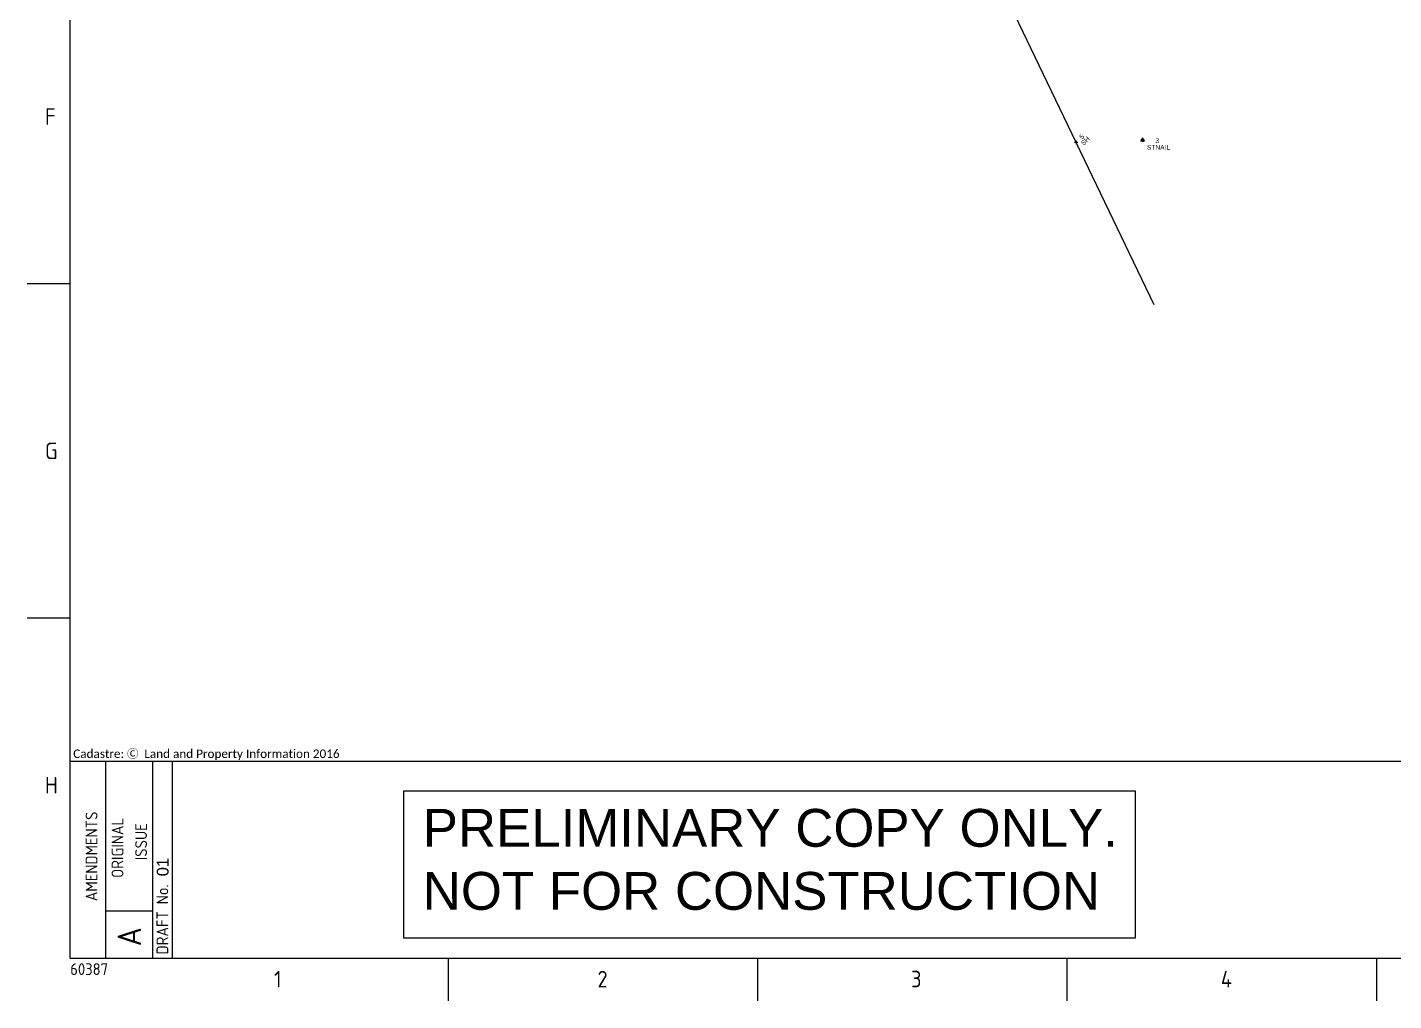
# Paper-space layout 'Survey' of a CAD drawing. Header units: metres, sheet in millimetres. Extents: x -21 to 813, y -3 to 583.
# Drawn here: x -20.5 to 268.7, y -3 to 202.9 of the extents above; entities that cross this region are included whole.
import ezdxf
from ezdxf.enums import TextEntityAlignment as Align

# ---------------------------------------------------------------- set-up
doc = ezdxf.new("R2010")
doc.units = ezdxf.units.M
doc.layers.get('0').update_dxf_attribs({"color": 6})
doc.layers.add('Notes', color=7, linetype='Continuous')
doc.layers.add('SupportsUG_SP_EXT', color=7, linetype='Continuous')
doc.styles.add('iecISOCP', font='isocp.shx')
doc.styles.get("Standard").update_dxf_attribs({"font": 'arial.ttf'})

# ---------------------------------------------------------------- blocks, each defined once
blk = doc.blocks.new('A$C30A46249')
at = {"color": 7, "lineweight": -3, "insert": (6.92, 4.97), "char_height": 1.79, "attachment_point": 7, "line_spacing_factor": 1.2}
blk.add_mtext('{\\fCalibri|b0|i0|c0|p34;\\C256;Cadastre: \\fMS Gothic|b0|i0|c128|p49;\\C250;\\c2236962;Ⓒ\\fMS Gothic|b0|i0|c0|p49; \\fCalibri|b0|i0|c0|p34;\\C256;Land and Property Information 2016}', dxfattribs=at)
blk = doc.blocks.new('A1_FRAME_TITLE')
at = {"layer": 'Notes', "color": 3, "linetype": 'Continuous'}
for p, q in [((9, 574.39), (9, 5.97)), ((16.59, 5.97), (16.59, 47.62)), ((26.59, 5.97), (26.59, 47.62)), ((30.74, 5.98), (30.74, 47.62)), ((16.59, 15.97), (26.59, 15.97))]:
    blk.add_line(p, q, dxfattribs=at)
at = {"layer": 'Notes', "linetype": 'Continuous'}
for p, q in [((9, 148.68), (0, 148.68)), ((9, 77.93), (0, 77.93)), ((89.14, -3.03), (89.14, 5.97)), ((154.65, -3.03), (154.65, 5.97)), ((220.16, -3.03), (220.16, 5.97)), ((285.67, -3.03), (285.67, 5.97))]:
    blk.add_line(p, q, dxfattribs=at)
at = {"layer": 'Notes', "color": 3, "linetype": 'Continuous', "flags": 128}
for points in [[(9, 47.62), (123.8, 47.62)], [(123.8, 47.62), (824.37, 47.62)], [(9, 5.97), (123.8, 5.97)], [(123.8, 5.97), (824.37, 5.97)]]:
    blk.add_lwpolyline(points, dxfattribs=at)
blk.add_attdef('DRAFT_NUM', (29.9, 23.29), '', height=2.5, rotation=90)
at = {"layer": 'Notes', "color": 7, "style": 'iecISOCP'}
for s, p in [('F', (3.74, 182.31)), ('G', (3.74, 111.56)), ('H', (3.74, 40.81)), ('1', (52.24, -0.22)), ('2', (120.7, -0.22)), ('3', (187.09, -0.2)), ('4', (252.67, -0.22))]:
    blk.add_text(s, height=3.5, dxfattribs=at).set_placement(p)
for s, height, p in [('AMENDMENTS', 2.5, (14.84, 18.02)), ('ORIGINAL', 2.5, (20.34, 22.94)), ('ISSUE', 2.5, (25.34, 26.69)), ('DRAFT No.', 2.5, (29.84, 6.74)), ('A', 5, (24.09, 8.47))]:
    blk.add_text(s, height=height, rotation=90, dxfattribs=at).set_placement(p)
at = {"layer": 'Notes', "color": 7, "style": 'iecISOCP', "flags": 8}
blk.add_attdef('VERSION_NO', text='', height=2.5, rotation=90, dxfattribs=at).set_placement((302.04, 43.81), align=Align.MIDDLE_CENTER)
at = {"layer": 'Notes', "color": 7, "style": 'iecISOCP'}
for tag, p in [('CAP_NO', (513.19, 43.46)), ('IE_NUM', (513.05, 37.81)), ('REF_No_1', (335.24, 32.31)), ('REF_1', (362.52, 32.31)), ('GEN_WO', (441.71, 31.76)), ('HV_SWITCH', (513.46, 32.16)), ('REF_No_2', (335.24, 26.31)), ('REF_2', (362.52, 26.31)), ('OH_WO', (441.71, 25.81)), ('UBD_REF', (513.05, 25.83)), ('REF_No_3', (335.24, 20.31)), ('REF_3', (362.52, 20.31)), ('UG_WO', (441.71, 20.05)), ('GIS_MAP_No', (513.05, 20.04)), ('REF_No_4', (335.24, 14.31)), ('REF_4', (362.52, 14.31)), ('SUB_WO', (441.71, 13.81)), ('HV_OP_DIAG', (513.33, 14.2)), ('LGA', (512.95, 7.78))]:
    blk.add_attdef(tag, p, '', height=2.5, dxfattribs=at)
at = {"layer": 'Notes', "style": 'iecISOCP'}
for tag, p in [('T1', (684.37, 39.47)), ('T2', (684.37, 34.35)), ('T3', (684.37, 28.92)), ('T4', (684.37, 23.66)), ('T5', (684.37, 18.23)), ('T6', (684.37, 12.97))]:
    blk.add_attdef(tag, text='', height=3.5, dxfattribs=at).set_placement(p, align=Align.CENTER)
at = {"layer": 'Notes', "color": 7, "style": 'iecISOCP'}
for tag, p in [('scale', (567.76, 33.27)), ('DRAWN', (567.76, 24.93)), ('DATE', (567.76, 16.88)), ('DESIGN', (605.62, 9.15)), ('CHD', (567.76, 8.37))]:
    blk.add_attdef(tag, text='', height=2.5, dxfattribs=at).set_placement(p, align=Align.CENTER)
at = {"layer": 'Notes', "color": 4, "style": 'iecISOCP'}
blk.add_attdef('NUM', text='', height=7, dxfattribs=at).set_placement((792.37, 20.12), align=Align.MIDDLE_CENTER)
at = {"layer": 'Notes', "color": 1, "style": 'iecISOCP'}
blk.add_attdef('REV', text='', height=5, dxfattribs=at).set_placement((820.05, 17.1), align=Align.CENTER)
at = {"layer": 'Notes', "color": 7, "style": 'iecISOCP'}
for tag, p in [('NS', (790.71, 8.12)), ('SHTS', (805.41, 8.12))]:
    blk.add_attdef(tag, text='', height=2.5, dxfattribs=at).set_placement(p, align=Align.MIDDLE)
at = {"layer": 'Notes', "style": 'iecISOCP'}
blk.add_attdef('ExportID', (9.08, 2.39), '', height=2.5, dxfattribs=at)
at = {"layer": 'Notes', "style": 'iecISOCP', "flags": 1}
for tag, p in [('ProjectType', (14.17, -26.8)), ('ProjectNumber', (23.56, -26.82)), ('DrawingNumber', (35.51, -26.8)), ('ProjectDescription', (47.56, -26.83)), ('ExportDate', (60.28, -26.79)), ('ExportUserName', (69.15, -26.8)), ('DesignerCompanyName', (81.48, -26.79)), ('ExportAreaOfInterest', (97.1, -26.81)), ('GIS_SUCCESS', (112, -26.78)), ('CAD_SUCCESS', (121.79, -26.78)), ('DEPOTCODE', (132.11, -26.88)), ('ExportCategories', (140.08, -26.8)), ('Comments', (154.38, -26.88))]:
    blk.add_attdef(tag, p, '', height=1, dxfattribs=at)
blk = doc.blocks.new('statn')
at = {"linetype": 'Continuous'}
blk.add_line((-0.99, 0.57), (1.01, 0.67), dxfattribs=at)
for q in [(-0.99, 0.57), (1.01, 0.67)]:
    blk.add_line((0.09, -1.11), q)

psp = doc.layouts.new('Survey')

# ---------------------------------------------------------------- linework, layer by layer
at = {"layer": 'Notes', "linetype": 'Continuous'}
for p, q in [((217.98, 144.23), (20.68, 554.86)), ((215.57, 179.43), (215.57, 178.68)), ((201.49, 178.93), (201.49, 178.18))]:
    psp.add_line(p, q, dxfattribs=at)
for points in [[(201.86, 178.56), (201.49, 178.56), (201.11, 178.56)], [(215.95, 179.05), (215.57, 179.05), (215.2, 179.05)]]:
    psp.add_lwpolyline(points, dxfattribs=at)
at = {"layer": 'Notes', "color": 1, "linetype": 'Continuous'}
psp.add_lwpolyline([(59.17, 41.35), (213.97, 41.35), (213.97, 10.17), (59.17, 10.17)], close=True, dxfattribs=at)

# ---------------------------------------------------------------- block references
at = {"layer": 'Notes', "linetype": 'ByBlock', "xscale": 0.4, "yscale": 0.4, "zscale": 0.4, "rotation": 57.29577951308232}
psp.add_blockref('statn', (215.57, 179.05), dxfattribs=at)
at = {"layer": 'Notes'}
psp.add_blockref('A$C30A46249', (-17.75, 42.91), dxfattribs=at)
at = {"layer": 'SupportsUG_SP_EXT'}
ref = psp.add_blockref('A1_FRAME_TITLE', (-20.55, 0), dxfattribs=at)
ref.add_attrib('ExportID', '60387', (-11.47, 2.39), dxfattribs={"layer": 'Notes', "height": 2.5, "style": 'iecISOCP'})
ref.add_attrib('DRAFT_NUM', '01', (9.35, 23.29), dxfattribs={"layer": '0', "height": 2.5, "rotation": 90})

# ---------------------------------------------------------------- texts
at = {"layer": 'Notes'}
for s, p in [('5', (202.77, 179.17)), ('SH', (203.1, 177.85))]:
    psp.add_text(s, height=1, rotation=45, dxfattribs=at).set_placement(p)
for s, p in [('3', (218.27, 178.46)), ('STNAIL', (216.48, 177.05))]:
    psp.add_text(s, height=1, dxfattribs=at).set_placement(p)
at = {"layer": 'Notes', "color": 1, "linetype": 'Continuous', "insert": (63.16, 37.54), "char_height": 8, "attachment_point": 1}
psp.add_mtext_dynamic_manual_height_columns('PRELIMINARY COPY ONLY.\\PNOT FOR CONSTRUCTION', width=148.368, gutter_width=4, heights=[0], dxfattribs=at)

doc.saveas('drawing.dxf')
